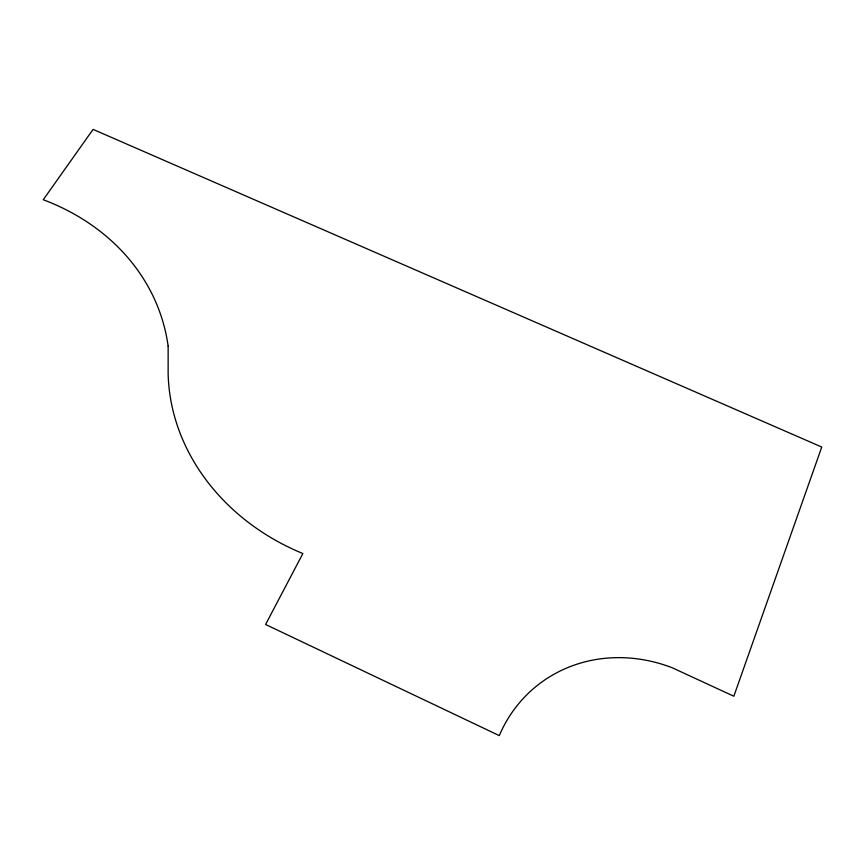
<?xml version="1.0" encoding="UTF-8"?>
<svg xmlns="http://www.w3.org/2000/svg" width="865" height="865" viewBox="0 0 865 865"><rect width="100%" height="100%" fill="white"/><g stroke="black" fill="none" stroke-linecap="round" stroke-linejoin="round"><path stroke-width="1.3" d="M168.145 346.173L168.134 373.453A219.137 191.457 11.1 0 0 302.869 553.535L265.598 624.476L499.256 735.607A154.521 139.265 51.4 0 1 672.137 667.726L733.844 696.238L821.75 447.043L93.085 129.393L43.25 199.728A238.718 200.334 -14.5 0 1 168.145 346.173"/></g></svg>
